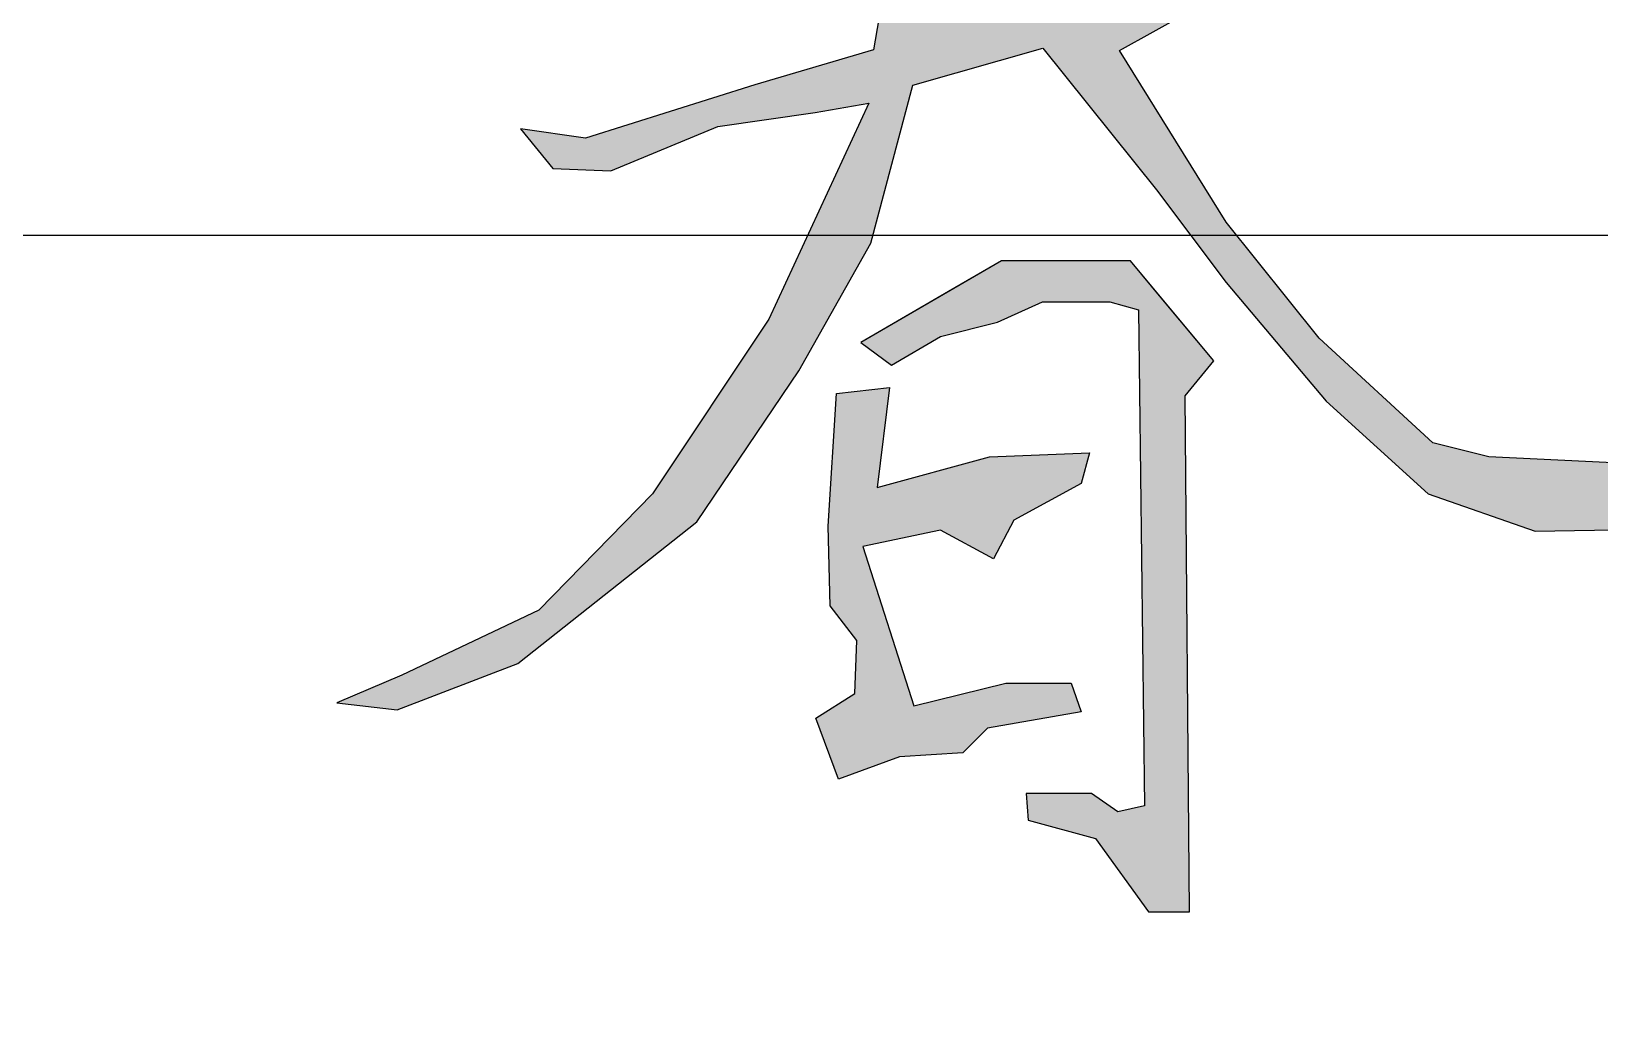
# Model space of a CAD drawing. Extents: x 695776 to 1250176, y 4443437 to 9025597.
# Drawn here: x 841576 to 842560, y 4444392 to 4445005 of the extents above; entities that cross this region are included whole.
import ezdxf

# ---------------------------------------------------------------- set-up
doc = ezdxf.new("R2010")
doc.units = 0
doc.header["$LTSCALE"] = 0.5
doc.layers.add('图框', color=7, linetype='CONTINUOUS')
doc.layers.add('签名（新）', color=7, linetype='CONTINUOUS')

# ---------------------------------------------------------------- blocks, each defined once
blk = doc.blocks.new('g')
at = {"layer": '签名（新）'}
h = blk.add_hatch(color=0, dxfattribs=at)
h.set_gradient(color1=(255, 255, 255), one_color=1, tint=1)
h.paths.add_polyline_path([(554402.146, 5561224.282), (554419.542, 5561229.038), (554423.645, 5561226.742), (554427.255, 5561165.736), (554416.424, 5561174.592), (554429.388, 5561157.536), (554432.342, 5561160.324), (554430.373, 5561168.196), (554427.255, 5561218.051), (554430.209, 5561221.33), (554431.857, 5561223.16), (554419.87, 5561232.482), (554404.115, 5561227.89)])
h.paths.add_polyline_path([(554387.535, 5561210.039), (554387.752, 5561208.156), (554391.449, 5561208.156), (554400.001, 5561211.126), (554393.768, 5561205.838), (554397.102, 5561186.79), (554397.234, 5561186.038), (554393.696, 5561184.182), (554389.564, 5561183.892), (554389.564, 5561181.212), (554393.551, 5561181.647), (554397.32, 5561183.748), (554408.482, 5561187.804), (554408.482, 5561175.471), (554404.931, 5561174.022), (554410.512, 5561166.924), (554414.136, 5561166.272), (554410.875, 5561171.777), (554411.31, 5561188.798), (554419.645, 5561189.812), (554419.21, 5561191.043), (554410.222, 5561191.695), (554409.353, 5561207.774), (554410.946, 5561210.264), (554408.844, 5561211.858), (554408.046, 5561212.727), (554419.643, 5561216.638), (554418.484, 5561217.869)])
h.paths.add_polyline_path([(554405.207, 5561211.058), (554395.82, 5561204.424), (554396.57, 5561201.963), (554407.242, 5561207.063)], flags=16)
h.paths.add_polyline_path([(554397.498, 5561198.49), (554398.569, 5561194.388), (554407.314, 5561198.134), (554406.921, 5561202.699)], flags=16)
h.paths.add_polyline_path([(554399.033, 5561191.345), (554400.232, 5561187.978), (554407.999, 5561190.432), (554407.485, 5561194.198)], flags=16)
h.paths.add_polyline_path([(554381.473, 5561216.839), (554384.365, 5561213.743), (554384.571, 5561210.853), (554383.745, 5561203.525), (554380.957, 5561174.316), (554387.154, 5561166.575), (554385.191, 5561165.131), (554384.365, 5561164.718), (554377.548, 5561172.871), (554377.342, 5561175.555), (554378.684, 5561176.793), (554379.304, 5561178.032), (554382.816, 5561212.608)])
h.paths.add_polyline_path([(554311.806, 5561234.428), (554310.725, 5561232.149), (554312.526, 5561229.99), (554312.406, 5561219.556), (554302.084, 5561216.677), (554296.803, 5561216.558), (554297.163, 5561215.118), (554303.404, 5561214.519), (554306.285, 5561215.238), (554311.085, 5561216.438), (554311.085, 5561208.162), (554306.405, 5561207.083), (554302.324, 5561206.003), (554298.123, 5561205.883), (554300.044, 5561204.204), (554304.484, 5561204.324), (554307.485, 5561204.684), (554309.765, 5561206.123), (554310.605, 5561205.524), (554309.765, 5561200.726), (554303.644, 5561198.927), (554294.883, 5561196.169), (554291.522, 5561196.648), (554293.203, 5561194.609), (554296.203, 5561194.49), (554301.724, 5561196.768), (554306.765, 5561197.488), (554309.525, 5561197.968), (554304.364, 5561186.814), (554298.359, 5561177.796), (554292.478, 5561171.8), (554285.397, 5561168.441), (554282.036, 5561167.002), (554285.157, 5561166.642), (554291.398, 5561169.041), (554300.639, 5561176.357), (554305.92, 5561184.153), (554309.641, 5561190.749), (554311.801, 5561198.905), (554318.522, 5561200.824), (554324.403, 5561193.508), (554328.004, 5561188.71), (554333.165, 5561182.594), (554338.445, 5561177.796), (554343.966, 5561175.877), (554358.849, 5561176.117), (554360.769, 5561176.357), (554356.328, 5561177.796), (554353.808, 5561179.116), (554341.566, 5561179.715), (554338.685, 5561180.435), (554332.804, 5561185.832), (554328.004, 5561191.829), (554322.483, 5561200.704), (554325.963, 5561202.623), (554331.004, 5561202.743), (554335.685, 5561202.743), (554338.805, 5561202.743), (554340.246, 5561203.702), (554334.005, 5561205.741), (554330.044, 5561206.341), (554329.084, 5561205.022), (554324.763, 5561204.182), (554322.243, 5561203.342), (554318.882, 5561203.702), (554317.082, 5561204.302), (554313.481, 5561204.302), (554313.481, 5561206.941), (554313.481, 5561207.66), (554320.562, 5561208.38), (554322.483, 5561209.819), (554324.883, 5561210.059), (554326.803, 5561210.059), (554328.724, 5561209.819), (554329.084, 5561212.338), (554321.523, 5561212.697), (554321.283, 5561211.858), (554319.002, 5561210.898), (554318.162, 5561209.819), (554314.201, 5561209.339), (554315.162, 5561217.615), (554319.602, 5561219.174), (554323.923, 5561219.654), (554329.204, 5561220.613), (554329.804, 5561221.453), (554336.885, 5561221.333), (554338.565, 5561221.812), (554336.285, 5561222.652), (554332.924, 5561223.491), (554331.844, 5561224.331), (554329.444, 5561224.571), (554328.844, 5561222.652), (554324.043, 5561221.333), (554320.923, 5561221.093), (554317.082, 5561220.133), (554314.561, 5561219.893), (554315.042, 5561224.571), (554315.762, 5561228.409), (554317.562, 5561229.488), (554317.082, 5561230.927), (554312.881, 5561232.846)])
h.paths.add_polyline_path([(554307.854, 5561182.975), (554310.596, 5561183.291), (554309.963, 5561178.128), (554315.762, 5561179.709), (554320.929, 5561179.919), (554320.507, 5561178.339), (554317.028, 5561176.442), (554315.973, 5561174.44), (554313.232, 5561175.915), (554309.225, 5561175.073), (554311.861, 5561166.854), (554316.606, 5561168.013), (554319.98, 5561168.013), (554320.507, 5561166.538), (554315.657, 5561165.695), (554314.392, 5561164.431), (554311.123, 5561164.22), (554307.96, 5561163.061), (554306.8, 5561166.222), (554308.803, 5561167.486), (554308.909, 5561170.226), (554307.538, 5561172.017), (554307.433, 5561176.126)])
h.paths.add_polyline_path([(554237.094, 5561222.357), (554238.949, 5561221.065), (554239.158, 5561162.562), (554236.857, 5561159.592), (554243.184, 5561151.161), (554245.869, 5561153.364), (554240.979, 5561159.496), (554240.883, 5561194.273), (554243.76, 5561194.368), (554247.498, 5561192.356), (554256.415, 5561191.111), (554264.276, 5561191.111), (554261.687, 5561195.518), (554253.443, 5561202.224), (554247.882, 5561205.194), (554247.506, 5561207.442), (554255.271, 5561221.429), (554259.394, 5561221.525), (554258.627, 5561224.878), (554256.23, 5561226.219), (554253.545, 5561228.327), (554242.46, 5561224.329), (554243.448, 5561223.142), (554245.828, 5561223.142), (554249.732, 5561223.998), (554251.826, 5561224.569), (554252.112, 5561220.763), (554251.065, 5561218.29), (554249.065, 5561213.437), (554245.923, 5561208.204), (554244.304, 5561205.35), (554245.447, 5561203.922), (554250.017, 5561201.639), (554255.064, 5561198.499), (554258.777, 5561195.93), (554258.967, 5561194.693), (554255.159, 5561194.408), (554248.494, 5561194.598), (554245.923, 5561196.311), (554243.733, 5561196.311), (554241.448, 5561197.738), (554241.448, 5561218.48), (554242.305, 5561220.288), (554239.829, 5561222.857)])
h.paths.add_polyline_path([(554203.913, 5561192.276), (554201.692, 5561187.099), (554203.419, 5561187.099), (554205.27, 5561190.427), (554221.431, 5561197.331), (554223.035, 5561196.838), (554219.704, 5561192.276), (554214.893, 5561188.825), (554216.99, 5561188.825), (554219.087, 5561189.441), (554219.087, 5561181.921), (554202.186, 5561170.579), (554205.393, 5561169.963), (554220.074, 5561179.578), (554218.47, 5561162.935), (554216.003, 5561163.059), (554211.192, 5561165.771), (554211.192, 5561164.168), (554216.743, 5561160.84), (554218.47, 5561160.84), (554220.568, 5561163.182), (554222.171, 5561167.127), (554222.171, 5561182.044), (554232.411, 5561191.783), (554232.411, 5561193.879), (554222.244, 5561184.512), (554221.945, 5561191.499), (554226.294, 5561196.612), (554228.341, 5561197.336), (554228.383, 5561198.827), (554225.953, 5561199.679), (554224.503, 5561200.872)])
h.paths.add_polyline_path([(554206.274, 5561211.691), (554221.006, 5561217.876), (554226.847, 5561217.789), (554228.503, 5561215.698), (554225.888, 5561214.392), (554221.617, 5561208.12), (554227.021, 5561207.771), (554227.021, 5561206.029), (554217.781, 5561206.465), (554214.643, 5561204.287), (554213.422, 5561199.844), (554206.362, 5561210.21)])
h.paths.add_polyline_path([(554210.987, 5561210.408), (554213.788, 5561206.489), (554220.622, 5561210.296), (554221.631, 5561214.327)], flags=16)
h.paths.add_polyline_path([(554195.938, 5561217.274), (554201.642, 5561216.206), (554226.952, 5561224.755), (554237.646, 5561224.577), (554237.467, 5561226.536), (554231.942, 5561228.673), (554231.229, 5561226.892)])
h.paths.add_polyline_path([(554216.244, 5561232.268), (554224.628, 5561229.01), (554214.999, 5561227.176), (554217.371, 5561230.45)])
h.paths.add_polyline_path([(554309.12, 5561185.609), (554310.701, 5561184.45), (554313.232, 5561185.925), (554316.184, 5561186.663), (554318.504, 5561187.716), (554321.983, 5561187.716), (554323.459, 5561187.295), (554323.776, 5561161.691), (554322.405, 5561161.375), (554321.034, 5561162.323), (554317.66, 5561162.323), (554317.766, 5561160.954), (554321.245, 5561160.005), (554323.986, 5561156.212), (554326.095, 5561156.212), (554325.884, 5561182.869), (554327.361, 5561184.661), (554324.725, 5561187.822), (554323.048, 5561189.833), (554318.925, 5561189.833), (554316.395, 5561189.833), (554313.653, 5561188.243), (554311.224, 5561186.834)])
h = blk.add_hatch(color=0, dxfattribs=at)
h.set_gradient(color1=(255, 255, 255), one_color=1, tint=1)
h.paths.add_polyline_path([(554388.153, 5561230.258), (554391.395, 5561222.39), (554396.397, 5561223.315)])
h.paths.add_polyline_path([(554309.12, 5561185.609), (554310.701, 5561184.45), (554313.232, 5561185.925), (554316.184, 5561186.663), (554318.504, 5561187.716), (554321.983, 5561187.716), (554323.459, 5561187.295), (554323.776, 5561161.691), (554322.405, 5561161.375), (554321.034, 5561162.323), (554317.66, 5561162.323), (554317.766, 5561160.954), (554321.245, 5561160.005), (554323.986, 5561156.212), (554326.095, 5561156.212), (554325.884, 5561182.869), (554327.361, 5561184.661), (554324.725, 5561187.822), (554323.048, 5561189.833), (554318.925, 5561189.833), (554316.395, 5561189.833), (554313.653, 5561188.243), (554311.224, 5561186.834)])
h = blk.add_hatch(color=0, dxfattribs=at)
h.set_gradient(color1=(255, 255, 255), one_color=1, tint=1)
h.paths.add_polyline_path([(554309.12, 5561185.614), (554310.701, 5561184.45), (554313.232, 5561185.925), (554316.184, 5561186.663), (554318.504, 5561187.716), (554321.983, 5561187.716), (554323.459, 5561187.295), (554323.776, 5561161.691), (554322.405, 5561161.375), (554321.034, 5561162.323), (554317.66, 5561162.323), (554317.766, 5561160.954), (554321.245, 5561160.005), (554323.986, 5561156.212), (554326.095, 5561156.212), (554325.884, 5561182.869), (554327.361, 5561184.661), (554323.048, 5561189.833), (554316.395, 5561189.833)])
at = {"layer": '签名（新）', "color": 0}
for p, q in [((554310.605, 5561205.524), (554309.765, 5561200.726)), ((554322.483, 5561200.704), (554325.963, 5561202.623)), ((554309.765, 5561200.726), (554303.644, 5561198.927)), ((554311.801, 5561198.905), (554318.522, 5561200.824)), ((554318.522, 5561200.824), (554324.403, 5561193.508)), ((554328.004, 5561191.829), (554322.483, 5561200.704)), ((554303.644, 5561198.927), (554294.883, 5561196.169)), ((554309.641, 5561190.749), (554311.801, 5561198.905)), ((554309.525, 5561197.968), (554304.364, 5561186.814)), ((554306.765, 5561197.488), (554309.525, 5561197.968)), ((554301.724, 5561196.768), (554306.765, 5561197.488)), ((554291.522, 5561196.648), (554293.203, 5561194.609)), ((554294.883, 5561196.169), (554291.522, 5561196.648)), ((554296.203, 5561194.49), (554301.724, 5561196.768)), ((554293.203, 5561194.609), (554296.203, 5561194.49)), ((554324.403, 5561193.508), (554328.004, 5561188.71)), ((554332.804, 5561185.832), (554328.004, 5561191.829)), ((554305.92, 5561184.153), (554309.641, 5561190.749)), ((554316.395, 5561189.833), (554309.12, 5561185.614)), ((554316.395, 5561189.833), (554313.653, 5561188.243)), ((554323.048, 5561189.833), (554316.395, 5561189.833)), ((554318.925, 5561189.833), (554316.395, 5561189.833)), ((554323.048, 5561189.833), (554318.925, 5561189.833)), ((554327.361, 5561184.661), (554323.048, 5561189.833)), ((554324.725, 5561187.822), (554323.048, 5561189.833)), ((554313.653, 5561188.243), (554311.224, 5561186.834)), ((554328.004, 5561188.71), (554333.165, 5561182.594)), ((554316.184, 5561186.663), (554318.504, 5561187.716)), ((554316.184, 5561186.663), (554318.504, 5561187.716)), ((554318.504, 5561187.716), (554321.983, 5561187.716)), ((554318.504, 5561187.716), (554321.983, 5561187.716)), ((554321.983, 5561187.716), (554323.459, 5561187.295)), ((554321.983, 5561187.716), (554323.459, 5561187.295)), ((554323.459, 5561187.295), (554323.776, 5561161.691)), ((554323.459, 5561187.295), (554323.776, 5561161.691)), ((554327.361, 5561184.661), (554324.725, 5561187.822)), ((554304.364, 5561186.814), (554298.359, 5561177.796)), ((554311.224, 5561186.834), (554309.12, 5561185.614)), ((554313.232, 5561185.925), (554316.184, 5561186.663)), ((554313.232, 5561185.925), (554316.184, 5561186.663)), ((554310.701, 5561184.45), (554313.232, 5561185.925)), ((554310.701, 5561184.45), (554313.232, 5561185.925)), ((554338.685, 5561180.435), (554332.804, 5561185.832)), ((554309.12, 5561185.614), (554310.701, 5561184.45)), ((554309.12, 5561185.609), (554310.701, 5561184.45)), ((554300.639, 5561176.357), (554305.92, 5561184.153)), ((554325.884, 5561182.869), (554327.361, 5561184.661)), ((554325.884, 5561182.869), (554327.361, 5561184.661)), ((554307.854, 5561182.975), (554310.596, 5561183.291)), ((554310.596, 5561183.291), (554309.963, 5561178.128)), ((554307.433, 5561176.126), (554307.854, 5561182.975)), ((554326.095, 5561156.212), (554325.884, 5561182.869)), ((554326.095, 5561156.212), (554325.884, 5561182.869)), ((554333.165, 5561182.594), (554338.445, 5561177.796)), ((554341.566, 5561179.715), (554338.685, 5561180.435)), ((554309.963, 5561178.128), (554315.762, 5561179.709)), ((554315.762, 5561179.709), (554320.929, 5561179.919)), ((554320.929, 5561179.919), (554320.507, 5561178.339)), ((554353.808, 5561179.116), (554341.566, 5561179.715)), ((554298.359, 5561177.796), (554292.478, 5561171.8)), ((554320.507, 5561178.339), (554317.028, 5561176.442)), ((554338.445, 5561177.796), (554343.966, 5561175.877)), ((554291.398, 5561169.041), (554300.639, 5561176.357)), ((554307.538, 5561172.017), (554307.433, 5561176.126)), ((554317.028, 5561176.442), (554315.973, 5561174.44)), ((554343.966, 5561175.877), (554358.849, 5561176.117)), ((554313.232, 5561175.915), (554309.225, 5561175.073)), ((554315.973, 5561174.44), (554313.232, 5561175.915)), ((554309.225, 5561175.073), (554311.861, 5561166.854)), ((554308.909, 5561170.226), (554307.538, 5561172.017)), ((554292.478, 5561171.8), (554285.397, 5561168.441)), ((554308.803, 5561167.486), (554308.909, 5561170.226)), ((554285.157, 5561166.642), (554291.398, 5561169.041)), ((554285.397, 5561168.441), (554282.036, 5561167.002)), ((554311.861, 5561166.854), (554316.606, 5561168.013)), ((554316.606, 5561168.013), (554319.98, 5561168.013)), ((554319.98, 5561168.013), (554320.507, 5561166.538)), ((554306.8, 5561166.222), (554308.803, 5561167.486)), ((554282.036, 5561167.002), (554285.157, 5561166.642)), ((554307.96, 5561163.061), (554306.8, 5561166.222)), ((554320.507, 5561166.538), (554315.657, 5561165.695)), ((554315.657, 5561165.695), (554314.392, 5561164.431)), ((554311.123, 5561164.22), (554307.96, 5561163.061)), ((554314.392, 5561164.431), (554311.123, 5561164.22)), ((554317.66, 5561162.323), (554317.766, 5561160.954)), ((554321.034, 5561162.323), (554317.66, 5561162.323)), ((554317.66, 5561162.323), (554317.766, 5561160.954)), ((554321.034, 5561162.323), (554317.66, 5561162.323)), ((554322.405, 5561161.375), (554321.034, 5561162.323)), ((554322.405, 5561161.375), (554321.034, 5561162.323)), ((554323.776, 5561161.691), (554322.405, 5561161.375)), ((554323.776, 5561161.691), (554322.405, 5561161.375)), ((554317.766, 5561160.954), (554321.245, 5561160.005)), ((554317.766, 5561160.954), (554321.245, 5561160.005)), ((554321.245, 5561160.005), (554323.986, 5561156.212)), ((554321.245, 5561160.005), (554323.986, 5561156.212)), ((554323.986, 5561156.212), (554326.095, 5561156.212)), ((554323.986, 5561156.212), (554326.095, 5561156.212))]:
    blk.add_line(p, q, dxfattribs=at)
blk = doc.blocks.new('q')
at = {"layer": '签名（新）'}
blk.add_blockref('g', (-2288.218, -11524.265, 771.644), dxfattribs=at)

msp = doc.modelspace()

# ---------------------------------------------------------------- linework, layer by layer
at = {"layer": '图框', "color": 7}
msp.add_line((852660.3722, 4444876.8765), (838260.3722, 4444876.8765), dxfattribs=at)

# ---------------------------------------------------------------- block references
at = {"layer": '签名（新）', "xscale": 12.137451171875, "yscale": 12.137451171875, "zscale": 12.137451171875}
msp.add_blockref('q', (-5858030.5393, -62913933.893, -9365.7914), dxfattribs=at)

doc.saveas('drawing.dxf')
